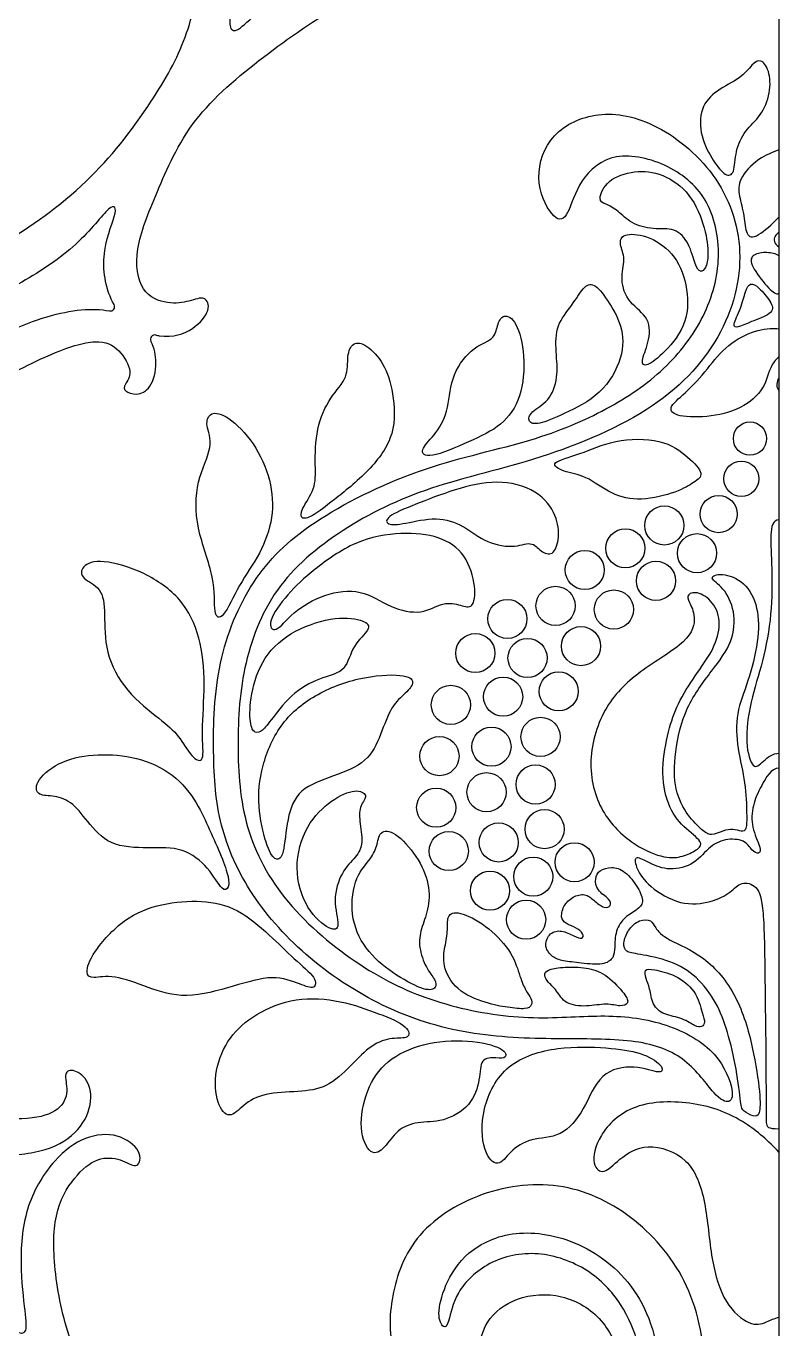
# Model space of a CAD drawing. Header units: millimetres. Extents: x 0 to 462, y -16 to 227.
# Drawn here: x 194 to 226.8, y 89 to 145.7 of the extents above; entities that cross this region are included whole.
import ezdxf

# ---------------------------------------------------------------- set-up
doc = ezdxf.new("R2010")
doc.units = ezdxf.units.MM
doc.header["$MEASUREMENT"] = 0
doc.layers.add('Layer 03', color=5, linetype='Continuous')

msp = doc.modelspace()

# ---------------------------------------------------------------- linework, layer by layer
at = {"layer": 'Layer 03'}
msp.add_line((226.757, 226.757), (226.757, 0), dxfattribs=at)
for centre, radius in [((225.495, 127.719), 0.724), ((225.119, 125.971), 0.767), ((221.767, 123.94), 0.852), ((224.131, 124.435), 0.809), ((220.07, 122.947), 0.852), ((223.19, 122.733), 0.852), ((218.302, 122.003), 0.852), ((221.403, 121.531), 0.852), ((217.03, 120.442), 0.852), ((219.569, 120.283), 0.852), ((214.934, 119.874), 0.852), ((213.537, 118.388), 0.852), ((218.138, 118.69), 0.852), ((215.811, 118.175), 0.852), ((217.168, 116.722), 0.852), ((212.472, 116.135), 0.852), ((214.748, 116.491), 0.852), ((214.24, 114.314), 0.852), ((216.378, 114.742), 0.852), ((211.977, 113.904), 0.852), ((216.162, 112.669), 0.852), ((214.025, 112.334), 0.852), ((211.835, 111.663), 0.852), ((216.554, 110.729), 0.852), ((212.382, 109.773), 0.852), ((214.556, 110.149), 0.852), ((217.86, 109.285), 0.852), ((216.061, 108.661), 0.852), ((214.176, 108.05), 0.852), ((215.749, 106.79), 0.852)]:
    msp.add_circle(centre, radius, dxfattribs=at)
for centre, start, end in [((197.646, 133.458), 259.0032, 29.5726), ((199.584, 132.043), 77.1566, 206.2828)]:
    msp.add_arc(centre, 0.187, start, end, dxfattribs=at)
for points, knots in [([(197.808, 133.55), (197.458, 134.167), (197.172, 135.843), (198.004, 137.609), (197.775, 138.113), (196.311, 136.118), (193.81, 134.468), (191.246, 133.206), (186.143, 132.605), (181.563, 133.461), (177.007, 135.37), (174.236, 139.007), (173.023, 143.28), (173.716, 147.534), (176.057, 150.445), (179.147, 152.129), (182.858, 151.873), (186.055, 149.903), (187.04, 147.047), (187.068, 144.543), (185.446, 142.096), (182.885, 141.498), (181.576, 142.238), (180.741, 143.462), (181.68, 143.234), (182.445, 143.234), (183.27, 144.116), (183.014, 145.88), (181.79, 147.018), (179.77, 147.331), (177.807, 146.364), (176.896, 144.486), (176.839, 142.95), (176.668, 142.722), (176.128, 143.348), (176.071, 144.941), (176.868, 146.791), (178.29, 148.327), (180.567, 149.153), (182.786, 148.669), (184.209, 147.246), (184.436, 145.852), (184.664, 145.653), (184.977, 146.222), (184.664, 147.531), (183.753, 149.067), (181.648, 150.063), (178.746, 149.608), (175.98, 147.462), (174.879, 143.483), (176.107, 139.08), (180.211, 135.941), (183.989, 134.862), (189.655, 134.683), (193.372, 136.24), (197.209, 139.229), (199.713, 142.711), (201.095, 145.231), (201.714, 148.579), (201.614, 150.981), (200.614, 152.501), (199.595, 153.221), (198.574, 153.023), (197.953, 152.582), (197.753, 153.402), (198.819, 154.215), (200.28, 154.095), (201.601, 153.154), (202.915, 151.118), (203.156, 148.495), (202.862, 146.196), (202.813, 145.536), (203.156, 145.365), (203.962, 146.245), (206.138, 147.574), (208.652, 148.983), (213.997, 151.27), (217.252, 152.872), (219.905, 154.93), (222.054, 157.195), (223.04, 159.271), (223.479, 161.585), (223.158, 162.892), (222.344, 163.953), (220.914, 164.2), (219.853, 163.657), (219.853, 162.547), (220.124, 162.078), (219.187, 161.511), (217.707, 161.535), (216.661, 162.266), (216.159, 163.396), (215.735, 163.699), (215.57, 163.012), (214.679, 160.844), (212.478, 158.106), (209.744, 155.801), (207.493, 154.101), (204.817, 153.172), (202.365, 153.246), (200.722, 153.989), (199.943, 155.29), (200.06, 156.479), (200.766, 156.999), (201.249, 156.869), (200.971, 156.014), (201.324, 155.16), (202.643, 154.732), (204.894, 154.882), (207.713, 156.183), (210.502, 158.568), (212.645, 161.115), (214.555, 165), (215.144, 168.32), (215.019, 172.168), (214.18, 175.797), (212.673, 178.756), (210.229, 181.94), (207.84, 184.358), (204.963, 186.477), (201.671, 188.207), (199.669, 188.798), (198.763, 188.334), (198.158, 187.243), (198.593, 186.742), (198.593, 186.481), (198.049, 186.264), (197.394, 186.547), (197.113, 187.605), (197.256, 188.341), (197.408, 188.65)], [24.746345, 24.746345, 24.746345, 24.746345, 25.829704, 27.055776, 28.281848, 29.50792, 30.733992, 31.960064, 33.186136, 34.412207, 35.638279, 36.864351, 38.090423, 39.316495, 40.542567, 41.768639, 42.994711, 44.220783, 45.446855, 46.672927, 47.898999, 49.125071, 50.351143, 51.577215, 52.803287, 54.029359, 55.255431, 56.481503, 57.707575, 58.933647, 60.159719, 61.385791, 62.611863, 63.837935, 65.064007, 66.290079, 67.516151, 68.742223, 69.968294, 71.194366, 72.420438, 73.64651, 74.872582, 76.098654, 77.324726, 78.550798, 79.77687, 81.002942, 82.229014, 83.455086, 84.681158, 85.90723, 87.133302, 88.359374, 89.585446, 90.811518, 92.03759, 93.263662, 94.489734, 95.715806, 96.941878, 98.16795, 99.394022, 100.620094, 101.846166, 103.072238, 104.29831, 105.524381, 106.750453, 107.976525, 109.202597, 110.428669, 111.654741, 112.880813, 114.106885, 115.332957, 116.559029, 117.785101, 119.011173, 120.237245, 121.463317, 122.689389, 123.915461, 125.141533, 126.367605, 127.593677, 128.819749, 130.045821, 131.271893, 132.497965, 133.724037, 134.950109, 136.176181, 137.402253, 138.628325, 139.854397, 141.080468, 142.30654, 143.532612, 144.758684, 145.984756, 147.210828, 148.4369, 149.662972, 150.889044, 152.115116, 153.341188, 154.56726, 155.793332, 157.019404, 158.245476, 159.471548, 160.69762, 161.923692, 163.149764, 164.375836, 165.601908, 166.82798, 168.054052, 169.280124, 170.506196, 171.732268, 172.95834, 174.184412, 175.410484, 176.636555, 177.862627, 179.088699, 180.314771, 181.217562, 181.217562, 181.217562, 181.217562]), ([(199.625, 132.225), (199.676, 132.213), (200.347, 132.082), (201.339, 132.458), (202.051, 133.34), (201.795, 133.966), (201.112, 133.682), (200.186, 133.541), (198.937, 133.996), (198.626, 135.895), (199.628, 138.323), (201.058, 141.662), (204.299, 144.39), (207.665, 146.714), (212.256, 148.976), (217.726, 151.175), (222.281, 154.386), (224.664, 157.815), (225.287, 161.228), (224.668, 163.818), (223.165, 165.594), (221.194, 166.284), (219.215, 165.63), (218.451, 164.525), (218.476, 163.417), (218.224, 163.269), (217.51, 163.614), (216.936, 165.265), (217.126, 167.211), (219.476, 168.345), (221.586, 168.098), (223.555, 166.866), (224.872, 165.018), (225.266, 163.294), (225.365, 161.816), (225.833, 161.594), (226.35, 162.185), (226.252, 164.353), (225.583, 166.483), (224.89, 168.376), (224.595, 170.068), (225.185, 171.448), (226.172, 173.006), (226.481, 173.533), (226.757, 173.533)], [183.853834, 183.853834, 183.853834, 183.853834, 183.952034, 185.178106, 186.404178, 187.63025, 188.856322, 190.082394, 191.308466, 192.534538, 193.76061, 194.986682, 196.212754, 197.438826, 198.664898, 199.89097, 201.117042, 202.343114, 203.569186, 204.795258, 206.02133, 207.247402, 208.473474, 209.699545, 210.925617, 212.151689, 213.377761, 214.603833, 215.829905, 217.055977, 218.282049, 219.508121, 220.734193, 221.960265, 223.186337, 224.412409, 225.638481, 226.864553, 228.090625, 229.316697, 230.542769, 231.768841, 232.994913, 234.220985, 234.220985, 234.220985, 234.220985]), ([(226.757, 140.287), (226.47, 140.181), (225.711, 139.846), (224.97, 138.978), (224.993, 138.525), (225.042, 138.263), (225.092, 138.001), (225.266, 137.408), (225.301, 136.536), (225.714, 136.387), (226.435, 137.03), (226.757, 137.352)], [5.371908, 5.371908, 5.371908, 5.371908, 5.834748, 6.483053, 7.131359, 7.131359, 7.131359, 7.779664, 8.427969, 9.076274, 9.621705, 9.621705, 9.621705, 9.621705]), ([(226.757, 136.701), (226.686, 136.641), (226.478, 136.437), (226.546, 136.225), (226.753, 136.054), (226.757, 136.05)], [0.7505171, 0.7505171, 0.7505171, 0.7505171, 0.9377938, 1.4066907, 1.4158969, 1.4158969, 1.4158969, 1.4158969]), ([(226.757, 135.676), (226.742, 135.685), (226.578, 135.776), (226.156, 135.852), (225.542, 135.726), (225.505, 135.425), (225.629, 135.181), (225.753, 134.937), (226.283, 134.262), (226.625, 133.988), (226.742, 134.033), (226.757, 134.043)], [2.41353, 2.41353, 2.41353, 2.41353, 2.465146, 2.958175, 3.451204, 3.944233, 3.944233, 3.944233, 4.437262, 4.930292, 5.011416, 5.011416, 5.011416, 5.011416]), ([(179.874, 113.379), (179.857, 113.876), (179.816, 115.43), (180.225, 118.711), (182.086, 122.747), (184.704, 126.207), (188.212, 129.739), (191.329, 131.513), (194.979, 133.258), (196.89, 133.415), (197.61, 133.275)], [15.115213, 15.115213, 15.115213, 15.115213, 15.980176, 17.206247, 18.432319, 19.658391, 20.884463, 22.110535, 23.336607, 24.518458, 24.518458, 24.518458, 24.518458]), ([(226.757, 131.287), (226.648, 131.18), (226.341, 130.854), (226.173, 129.883), (225.166, 128.991), (223.596, 128.604), (222.123, 128.701), (222.007, 129.049), (222.149, 129.23), (222.375, 129.443), (222.601, 129.657), (223.363, 130.328), (224.139, 131.472), (225.263, 132.305), (226.198, 132.523), (226.643, 132.516), (226.757, 132.503)], [4.637148, 4.637148, 4.637148, 4.637148, 5.007405, 5.633331, 6.259256, 6.885182, 7.511108, 8.137033, 8.762959, 8.762959, 8.762959, 9.388885, 10.01481, 10.640736, 11.266662, 11.525647, 11.525647, 11.525647, 11.525647]), ([(181.768, 113.379), (181.785, 114.064), (181.932, 116.025), (182.645, 119.108), (184.152, 122.067), (186.596, 125.251), (188.985, 127.669), (191.862, 129.788), (195.154, 131.518), (197.156, 132.108), (198.062, 131.644), (198.667, 130.553), (198.232, 130.053), (198.232, 129.792), (198.776, 129.574), (199.431, 129.858), (199.712, 130.915), (199.569, 131.652), (199.417, 131.96)], [164.887867, 164.887867, 164.887867, 164.887867, 165.560668, 166.78674, 168.012812, 169.238884, 170.464956, 171.691028, 172.917099, 174.143171, 175.369243, 176.595315, 177.821387, 179.047459, 180.273531, 181.499603, 182.725675, 183.628467, 183.628467, 183.628467, 183.628467]), ([(226.757, 130.399), (226.723, 130.321), (226.64, 130.08), (226.664, 129.911), (226.757, 129.802)], [3.4292996, 3.4292996, 3.4292996, 3.4292996, 3.6472951, 4.1338106, 4.1338106, 4.1338106, 4.1338106]), ([(172.077, 113.379), (172.079, 113.361), (172.135, 112.834), (171.935, 111.687), (171.242, 109.793), (170.573, 107.664), (170.475, 105.496), (170.992, 104.905), (171.46, 105.126), (171.559, 106.604), (171.953, 108.329), (173.27, 110.177), (175.239, 111.409), (177.349, 111.655), (179.699, 110.522), (179.889, 108.575), (179.315, 106.925), (178.601, 106.58), (178.349, 106.727), (178.374, 107.836), (177.61, 108.941), (175.631, 109.595), (173.66, 108.905), (172.157, 107.129), (171.538, 104.539), (172.161, 101.125), (174.544, 97.697), (179.099, 94.486), (184.569, 92.286), (189.16, 90.025), (192.526, 87.7), (195.767, 84.973), (197.197, 81.634), (198.199, 79.206), (197.888, 77.307), (196.639, 76.851), (195.714, 76.992), (195.03, 77.277), (194.774, 76.651), (195.486, 75.768), (196.478, 75.393), (197.149, 75.524), (197.2, 75.536)], [237.857648, 237.857648, 237.857648, 237.857648, 237.899201, 239.125273, 240.351345, 241.577417, 242.803488, 244.02956, 245.255632, 246.481704, 247.707776, 248.933848, 250.15992, 251.385992, 252.612064, 253.838136, 255.064208, 256.29028, 257.516352, 258.742424, 259.968496, 261.194568, 262.42064, 263.646712, 264.872784, 266.098856, 267.324928, 268.551, 269.777072, 271.003144, 272.229216, 273.455288, 274.681359, 275.907431, 277.133503, 278.359575, 279.585647, 280.811719, 282.037791, 283.263863, 284.489935, 284.588135, 284.588135, 284.588135, 284.588135]), ([(199.017, 76.86), (199.367, 77.478), (199.653, 79.154), (198.821, 80.919), (199.05, 81.424), (200.514, 79.429), (203.015, 77.778), (205.579, 76.517), (210.682, 75.916), (215.263, 76.772), (219.818, 78.68), (222.589, 82.318), (223.802, 86.591), (223.109, 90.844), (220.768, 93.756), (217.678, 95.44), (213.967, 95.183), (210.77, 93.214), (209.785, 90.358), (209.757, 87.854), (211.379, 85.407), (213.94, 84.809), (215.249, 85.549), (216.084, 86.772), (215.145, 86.545), (214.38, 86.545), (213.555, 87.427), (213.811, 89.191), (215.035, 90.329), (217.055, 90.642), (219.018, 89.675), (219.929, 87.797), (219.986, 86.26), (220.157, 86.033), (220.697, 86.659), (220.754, 88.252), (219.957, 90.102), (218.535, 91.638), (216.258, 92.463), (214.039, 91.98), (212.616, 90.557), (212.389, 89.163), (212.161, 88.963), (211.848, 89.532), (212.161, 90.841), (213.072, 92.378), (215.177, 93.374), (218.079, 92.918), (220.845, 90.773), (221.946, 86.794), (220.718, 82.391), (216.614, 79.252), (212.836, 78.172), (207.17, 77.994), (203.454, 79.55), (199.616, 82.54), (197.112, 86.022), (195.73, 88.542), (195.111, 91.89), (195.211, 94.291), (196.211, 95.812), (197.23, 96.532), (198.251, 96.334), (198.872, 95.893), (199.073, 96.713), (198.006, 97.525), (196.545, 97.405), (195.224, 96.465), (193.91, 94.429), (193.67, 91.805), (193.963, 89.507), (194.012, 88.847), (193.67, 88.676), (192.863, 89.556), (190.687, 90.885), (188.173, 92.293), (182.828, 94.58), (179.573, 96.183), (176.92, 98.241), (174.771, 100.505), (173.785, 102.582), (173.346, 104.895), (173.667, 106.203), (174.481, 107.264), (175.911, 107.51), (176.972, 106.968), (176.972, 105.857), (176.701, 105.389), (177.638, 104.821), (179.118, 104.846), (180.164, 105.576), (180.666, 106.707), (181.09, 107.01), (181.255, 106.323), (182.146, 104.155), (184.347, 101.417), (187.081, 99.111), (189.332, 97.411), (192.008, 96.482), (194.46, 96.557), (196.103, 97.3), (196.882, 98.6), (196.765, 99.789), (196.059, 100.31), (195.576, 100.18), (195.854, 99.325), (195.501, 98.47), (194.182, 98.043), (191.931, 98.192), (189.112, 99.493), (186.323, 101.879), (184.18, 104.426), (182.27, 108.31), (181.789, 111.024), (181.755, 112.815), (181.768, 113.379)], [27.157249, 27.157249, 27.157249, 27.157249, 28.240608, 29.46668, 30.692752, 31.918824, 33.144896, 34.370968, 35.59704, 36.823112, 38.049184, 39.275256, 40.501328, 41.7274, 42.953472, 44.179544, 45.405616, 46.631688, 47.857759, 49.083831, 50.309903, 51.535975, 52.762047, 53.988119, 55.214191, 56.440263, 57.666335, 58.892407, 60.118479, 61.344551, 62.570623, 63.796695, 65.022767, 66.248839, 67.474911, 68.700983, 69.927055, 71.153127, 72.379199, 73.605271, 74.831343, 76.057415, 77.283487, 78.509559, 79.73563, 80.961702, 82.187774, 83.413846, 84.639918, 85.86599, 87.092062, 88.318134, 89.544206, 90.770278, 91.99635, 93.222422, 94.448494, 95.674566, 96.900638, 98.12671, 99.352782, 100.578854, 101.804926, 103.030998, 104.25707, 105.483142, 106.709214, 107.935286, 109.161358, 110.38743, 111.613501, 112.839573, 114.065645, 115.291717, 116.517789, 117.743861, 118.969933, 120.196005, 121.422077, 122.648149, 123.874221, 125.100293, 126.326365, 127.552437, 128.778509, 130.004581, 131.230653, 132.456725, 133.682797, 134.908869, 136.134941, 137.361013, 138.587085, 139.813157, 141.039229, 142.265301, 143.491372, 144.717444, 145.943516, 147.169588, 148.39566, 149.621732, 150.847804, 152.073876, 153.299948, 154.52602, 155.752092, 156.978164, 158.204236, 159.430308, 160.65638, 161.882452, 163.108524, 164.334596, 164.887867, 164.887867, 164.887867, 164.887867]), ([(226.757, 96.668), (226.307, 97.158), (225.133, 98.179), (223.119, 98.918), (220.32, 98.881), (218.81, 97.371), (218.589, 96.045), (219.141, 95.676), (219.731, 96.339), (220.946, 97.15), (222.898, 96.487), (223.598, 94.608), (223.782, 91.919), (224.371, 90.026), (225.531, 89.064), (226.136, 89.234), (226.571, 89.446), (226.757, 89.495)], [2.267585, 2.267585, 2.267585, 2.267585, 3.001181, 4.001575, 5.001969, 6.002363, 7.002757, 8.003151, 9.003544, 10.003938, 11.004332, 12.004726, 13.00512, 14.005513, 15.005907, 16.006301, 16.725171, 16.725171, 16.725171, 16.725171])]:
    msp.add_open_spline(points, degree=3, knots=knots, dxfattribs=at)
for points in [[(223.9, 139.829), (223.711, 140.122), (223.308, 140.861), (223.308, 142.131), (224.014, 142.878), (225.123, 143.402), (225.607, 144.027), (225.95, 144.269), (226.353, 143.785), (226.414, 142.757), (225.99, 141.748), (225.264, 141.143), (224.841, 140.236), (224.841, 139.208), (224.437, 139.107), (224.088, 139.537), (223.9, 139.829)], [(208.716, 104.712), (207.613, 105.413), (205.307, 107.27), (203.424, 110.565), (203.127, 114.144), (203.322, 117.754), (204.636, 121.285), (207.645, 123.837), (211.461, 125.697), (216.307, 126.723), (221.63, 128.962), (224.561, 132.282), (225.408, 136.144), (224.002, 139.571), (221.047, 141.752), (218.528, 141.991), (216.588, 140.867), (216.077, 138.756), (217.03, 137.088), (217.575, 137.326), (218.017, 138.995), (219.515, 140.288), (222.035, 139.71), (223.839, 138.144), (224.325, 135.454), (223.55, 132.849), (221.724, 130.543), (219.151, 128.858), (215.94, 127.527), (211.065, 126.53), (206.142, 124.067), (203.726, 121.634), (202.211, 118.037), (202.089, 113.913), (202.295, 110.919), (203.663, 107.832), (206.2, 105.014), (209.723, 102.759), (213.459, 101.669), (217.406, 101.585), (220.693, 101.619), (222.799, 100.811), (224.011, 99.023), (224.646, 98.734), (224.848, 99.34), (224.011, 101.244), (221.559, 102.456), (218.904, 102.687), (215.754, 102.375), (211.922, 103.062), (209.818, 104.011), (208.716, 104.712)], [(223.501, 136.892), (223.374, 137.352), (222.94, 138.427), (221.692, 139.285), (220.47, 139.415), (219.24, 138.999), (218.85, 138.037), (219.188, 137.959), (219.761, 137.647), (220.281, 137.074), (221.295, 136.788), (222.239, 136.918), (222.863, 136.242), (223.115, 135.202), (223.34, 134.942), (223.574, 135.098), (223.704, 135.67), (223.629, 136.433), (223.501, 136.892)], [(221.804, 131.536), (222.118, 131.856), (222.828, 132.722), (222.802, 134.461), (222.179, 135.864), (220.959, 136.617), (219.92, 136.643), (219.79, 136.201), (220.102, 135.552), (219.816, 134.669), (220.18, 133.604), (221.196, 132.981), (221.1, 131.865), (220.71, 131.034), (220.944, 130.8), (221.49, 131.215), (221.804, 131.536)], [(217.435, 128.824), (217.907, 129.041), (219.067, 129.605), (220.014, 131.269), (219.963, 132.651), (219.272, 133.803), (218.683, 134.545), (218.235, 134.34), (217.775, 133.521), (217.034, 132.677), (217.039, 131.499), (217.167, 130.373), (216.763, 129.323), (215.907, 128.888), (215.804, 128.427), (216.239, 128.299), (216.964, 128.606), (217.435, 128.824)], [(225.3, 134.099), (225.237, 133.91), (225.119, 133.399), (224.692, 132.581), (224.959, 132.528), (225.617, 132.848), (226.578, 133.186), (226.435, 133.666), (225.866, 134.325), (225.492, 134.538), (225.362, 134.289), (225.3, 134.099)], [(213.242, 127.579), (213.793, 127.825), (214.729, 128.261), (215.575, 129.472), (215.729, 131.361), (215.343, 132.887), (214.737, 133.178), (214.471, 132.645), (214.398, 132.015), (213.337, 131.7), (212.417, 130.344), (212.393, 128.843), (211.739, 127.801), (211.085, 127.22), (211.424, 126.784), (212.691, 127.333), (213.242, 127.579)], [(207.401, 125.067), (207.814, 125.392), (208.969, 126.309), (210.107, 127.898), (209.979, 129.764), (209.585, 131.02), (208.772, 131.858), (208.192, 131.944), (207.934, 131.341), (208.033, 130.38), (207.22, 129.567), (206.579, 128.187), (206.56, 126.457), (206.606, 125.535), (205.914, 124.613), (205.937, 124.152), (206.49, 124.36), (206.988, 124.742), (207.401, 125.067)], [(204.57, 125.908), (204.431, 126.455), (203.939, 127.562), (202.74, 128.762), (201.971, 128.915), (201.756, 128.331), (202.186, 127.439), (201.356, 125.902), (201.325, 123.872), (202.261, 121.571), (202.111, 120.001), (202.535, 119.777), (203.23, 121.372), (204.202, 122.693), (204.775, 124.28), (204.71, 125.361), (204.57, 125.908)], [(222.781, 126.915), (222.474, 127.182), (221.704, 127.744), (219.528, 127.7), (218.085, 127.011), (216.687, 126.678), (217.353, 126.257), (218.33, 126.146), (219.462, 125.258), (220.705, 124.969), (222.392, 125.391), (223.08, 125.835), (223.547, 126.146), (223.088, 126.649), (222.781, 126.915)], [(211.14, 124.94), (211.675, 125.149), (212.877, 125.604), (214.725, 125.977), (216.462, 125.384), (217.166, 124.196), (217.188, 123.294), (216.924, 122.591), (216.374, 122.788), (216, 123.294), (215.209, 122.92), (213.867, 123.228), (212.899, 124.064), (211.712, 124.328), (210.238, 123.954), (209.622, 123.976), (209.666, 124.35), (210.605, 124.731), (211.14, 124.94)], [(226.757, 124.18), (226.486, 124.18), (226.357, 123.613), (226.46, 122.169), (226.46, 120.081), (226.073, 117.993), (225.489, 116.287), (225.255, 114.404), (225.64, 113.241), (226.022, 113.664), (226.504, 114.032), (226.757, 114.032)], [(206.568, 122.038), (207.06, 122.43), (208.3, 123.328), (210.375, 123.67), (212, 123.499), (213.155, 122.729), (213.604, 121.189), (213.433, 120.291), (212.941, 120.462), (212.15, 120.655), (211.23, 120.034), (209.84, 120.334), (208.579, 121.211), (206.953, 120.997), (205.542, 120.163), (204.814, 119.179), (204.43, 119.692), (205.349, 120.975), (206.076, 121.646), (206.568, 122.038)], [(199.754, 115.558), (199.364, 115.868), (198.299, 116.683), (197.376, 118.43), (197.426, 120.152), (197.301, 121.275), (196.353, 121.599), (196.353, 122.189), (197.201, 122.513), (199.148, 121.939), (200.806, 120.791), (201.597, 119.094), (201.797, 117.073), (201.597, 114.852), (201.778, 113.557), (201.182, 113.805), (200.636, 114.823), (200.143, 115.248), (199.754, 115.558)], [(223.819, 117.597), (223.465, 117.131), (222.658, 116.078), (222.186, 114.027), (222.186, 112.385), (222.786, 111.278), (223.44, 110.654), (223.787, 110.408), (224.34, 110.669), (224.761, 110.756), (225.138, 110.596), (225.356, 110.683), (225.356, 111.307), (225.324, 112.729), (224.926, 114.224), (224.859, 115.792), (225.427, 117.111), (225.885, 118.926), (225.885, 120.406), (225.292, 121.522), (224.221, 121.903), (223.641, 121.667), (224.348, 121.286), (224.875, 120.234), (224.784, 118.873), (224.174, 118.063), (223.819, 117.597)], [(223.814, 118.463), (223.626, 118.116), (223.13, 117.454), (222.295, 116.146), (221.958, 115.063), (221.597, 113.348), (221.868, 111.746), (222.585, 110.788), (223.521, 110.142), (223.195, 109.816), (222.585, 109.519), (221.842, 109.429), (220.538, 109.936), (219.016, 111.259), (218.338, 113.524), (219.051, 116.067), (220.601, 117.601), (222.933, 118.919), (223.165, 120.012), (222.821, 120.644), (222.725, 120.95), (223.242, 121.104), (224.008, 120.548), (224.257, 119.534), (224.002, 118.809), (223.814, 118.463)], [(204.73, 115.588), (204.957, 115.885), (205.637, 116.763), (206.954, 117.379), (207.931, 117.571), (208.165, 118.761), (209.036, 119.44), (208.781, 119.823), (207.549, 120.014), (205.615, 119.44), (204.256, 118.251), (203.724, 116.551), (203.703, 115.255), (203.937, 114.872), (204.277, 114.979), (204.503, 115.29), (204.73, 115.588)], [(205.169, 109.762), (205.246, 110.079), (205.32, 111.218), (205.809, 112.506), (207.385, 113.039), (208.872, 113.616), (209.427, 114.836), (209.876, 116.114), (210.524, 116.649), (210.947, 117.14), (210.524, 117.497), (208.471, 117.386), (206.351, 116.538), (204.9, 115.221), (204.119, 113.213), (204.068, 111.51), (204.485, 109.819), (204.858, 109.315), (205.092, 109.444), (205.169, 109.762)], [(202.476, 109.554), (202.331, 109.91), (201.952, 110.702), (201.482, 111.839), (200.443, 113.175), (198.806, 113.892), (197.09, 114.031), (195.497, 113.749), (194.366, 112.84), (194.415, 112.176), (195.104, 112.201), (195.939, 111.98), (196.627, 111.095), (197.561, 109.965), (199.331, 109.891), (200.83, 109.965), (201.96, 109.055), (202.55, 107.949), (202.821, 108.195), (202.821, 108.564), (202.621, 109.198), (202.476, 109.554)], [(226.757, 113.379), (226.427, 113.374), (225.94, 112.561), (225.599, 111.774), (225.53, 110.805), (226.006, 109.873), (225.91, 109.607), (225.568, 109.778), (225.302, 110.273), (224.39, 110.33), (223.686, 109.949), (223.002, 109.094), (221.838, 108.908), (221.021, 109.307), (220.431, 109.611), (220.526, 109.022), (221.04, 108.242), (222.476, 107.368), (223.864, 107.539), (224.681, 107.976), (225.1, 108.47), (225.822, 108.299), (226.107, 107.425), (226.144, 104.378), (226.205, 99.712), (226.182, 97.892), (226.254, 97.73), (226.506, 97.694), (226.757, 97.694)], [(207.558, 106.587), (207.562, 106.815), (207.302, 107.629), (207.71, 108.921), (208.364, 109.505), (208.683, 110.107), (208.471, 111.116), (208.506, 111.788), (208.909, 112.2), (208.36, 112.519), (207.296, 112.04), (206.143, 110.959), (205.594, 109.026), (206.161, 107.182), (207.278, 106.26), (207.554, 106.359), (207.558, 106.587)], [(211.408, 104.732), (211.281, 104.972), (211.05, 105.605), (211.159, 106.389), (211.506, 107.191), (211.579, 108.321), (211.032, 109.561), (210.011, 110.673), (209.336, 110.673), (209.281, 109.962), (208.971, 109.397), (208.224, 108.595), (208.078, 106.753), (208.825, 105.331), (210.102, 104.328), (211.433, 103.635), (211.87, 103.818), (211.816, 104.164), (211.536, 104.492), (211.408, 104.732)], [(219.603, 105.483), (219.616, 105.678), (219.597, 106.218), (219.972, 106.88), (220.581, 107.202), (220.904, 107.525), (220.663, 108.157), (220.047, 108.954), (219.461, 109.104), (218.92, 108.954), (218.74, 108.593), (218.804, 108.052), (219.42, 107.677), (219.465, 107.376), (219.164, 107.256), (218.728, 107.586), (218.383, 107.932), (217.842, 107.842), (217.381, 107.463), (217.237, 106.857), (217.451, 106.618), (217.914, 106.454), (218.278, 106.174), (218.206, 105.91), (217.863, 106.071), (217.278, 106.349), (216.781, 106.247), (216.501, 105.664), (216.846, 105.178), (217.255, 104.993), (217.989, 104.921), (219.068, 104.792), (219.515, 105.051), (219.589, 105.289), (219.603, 105.483)], [(205.656, 105.091), (205.312, 105.403), (204.616, 106.099), (203.199, 107.317), (201.658, 107.665), (199.869, 107.516), (198.235, 106.9), (196.811, 105.301), (196.536, 104.402), (196.836, 104.202), (197.76, 104.427), (199.284, 103.828), (200.882, 103.303), (203.08, 103.903), (204.762, 104.429), (205.986, 103.954), (206.552, 103.728), (206.677, 104.227), (205.999, 104.779), (205.656, 105.091)], [(215.734, 103.726), (215.651, 103.876), (215.491, 104.251), (215.185, 105.327), (214.157, 106.452), (212.904, 107.175), (212.277, 107.046), (212.358, 106.372), (212.213, 105.6), (212.084, 104.845), (212.647, 103.688), (214.045, 103.126), (214.961, 102.965), (215.78, 102.869), (216.021, 103.062), (215.989, 103.351), (215.817, 103.576), (215.734, 103.726)], [(225.904, 99.324), (225.859, 99.809), (225.661, 101.18), (224.98, 103.541), (223.508, 105.273), (221.815, 105.916), (221.322, 106.474), (221.236, 106.774), (220.678, 106.817), (220.164, 106.345), (219.949, 105.745), (220.078, 105.359), (220.55, 105.316), (222.072, 105.016), (223.187, 104.351), (224.066, 103.172), (224.519, 101.964), (224.931, 100.269), (225.105, 98.639), (225.17, 98.487), (225.67, 98.183), (225.931, 98.27), (225.949, 98.839), (225.904, 99.324)], [(219.998, 103.586), (219.84, 103.795), (219.286, 104.399), (218.502, 104.7), (217.521, 104.746), (216.751, 104.655), (216.51, 104.459), (216.631, 104.112), (217.098, 103.72), (217.415, 103.101), (218.396, 102.98), (219.271, 103.176), (219.875, 102.98), (220.237, 103.146), (220.157, 103.377), (219.998, 103.586)], [(223.416, 102.754), (223.348, 102.992), (223.149, 103.73), (222.252, 104.399), (221.25, 104.645), (220.88, 104.645), (220.951, 104.223), (221.144, 103.836), (221.232, 103.062), (221.724, 102.64), (222.586, 102.517), (223.131, 102.112), (223.413, 102.112), (223.554, 102.306), (223.483, 102.517), (223.416, 102.754)], [(209.131, 102.768), (208.611, 102.958), (207.484, 103.354), (205.451, 103.4), (203.738, 102.577), (202.687, 101.572), (202.116, 100.019), (202.321, 98.557), (202.915, 98.1), (203.486, 98.831), (204.491, 99.288), (206.045, 99.288), (207.21, 99.516), (208.26, 100.59), (209.129, 101.458), (210.068, 101.673), (210.738, 101.599), (210.604, 102.215), (209.651, 102.579), (209.131, 102.768)], [(211.285, 101.344), (210.678, 101.192), (209.628, 100.69), (208.771, 99.422), (208.429, 97.641), (208.977, 96.442), (209.604, 96.824), (210.104, 97.657), (211.011, 98.027), (212.121, 97.953), (213.379, 98.675), (213.768, 99.859), (213.731, 100.785), (214.49, 100.785), (214.915, 100.729), (214.878, 101.192), (213.268, 101.599), (211.892, 101.495), (211.285, 101.344)], [(219.224, 101.206), (218.618, 101.252), (217.157, 101.308), (214.798, 100.614), (213.744, 98.533), (213.855, 96.618), (214.548, 95.952), (215.02, 96.701), (215.908, 97.312), (217.295, 97.284), (218.294, 98.477), (218.932, 100.198), (220.514, 100.503), (221.707, 100.003), (221.735, 100.447), (220.792, 101.03), (219.83, 101.16), (219.224, 101.206)]]:
    msp.add_open_spline(points, degree=3, dxfattribs=at)

doc.saveas('drawing.dxf')
